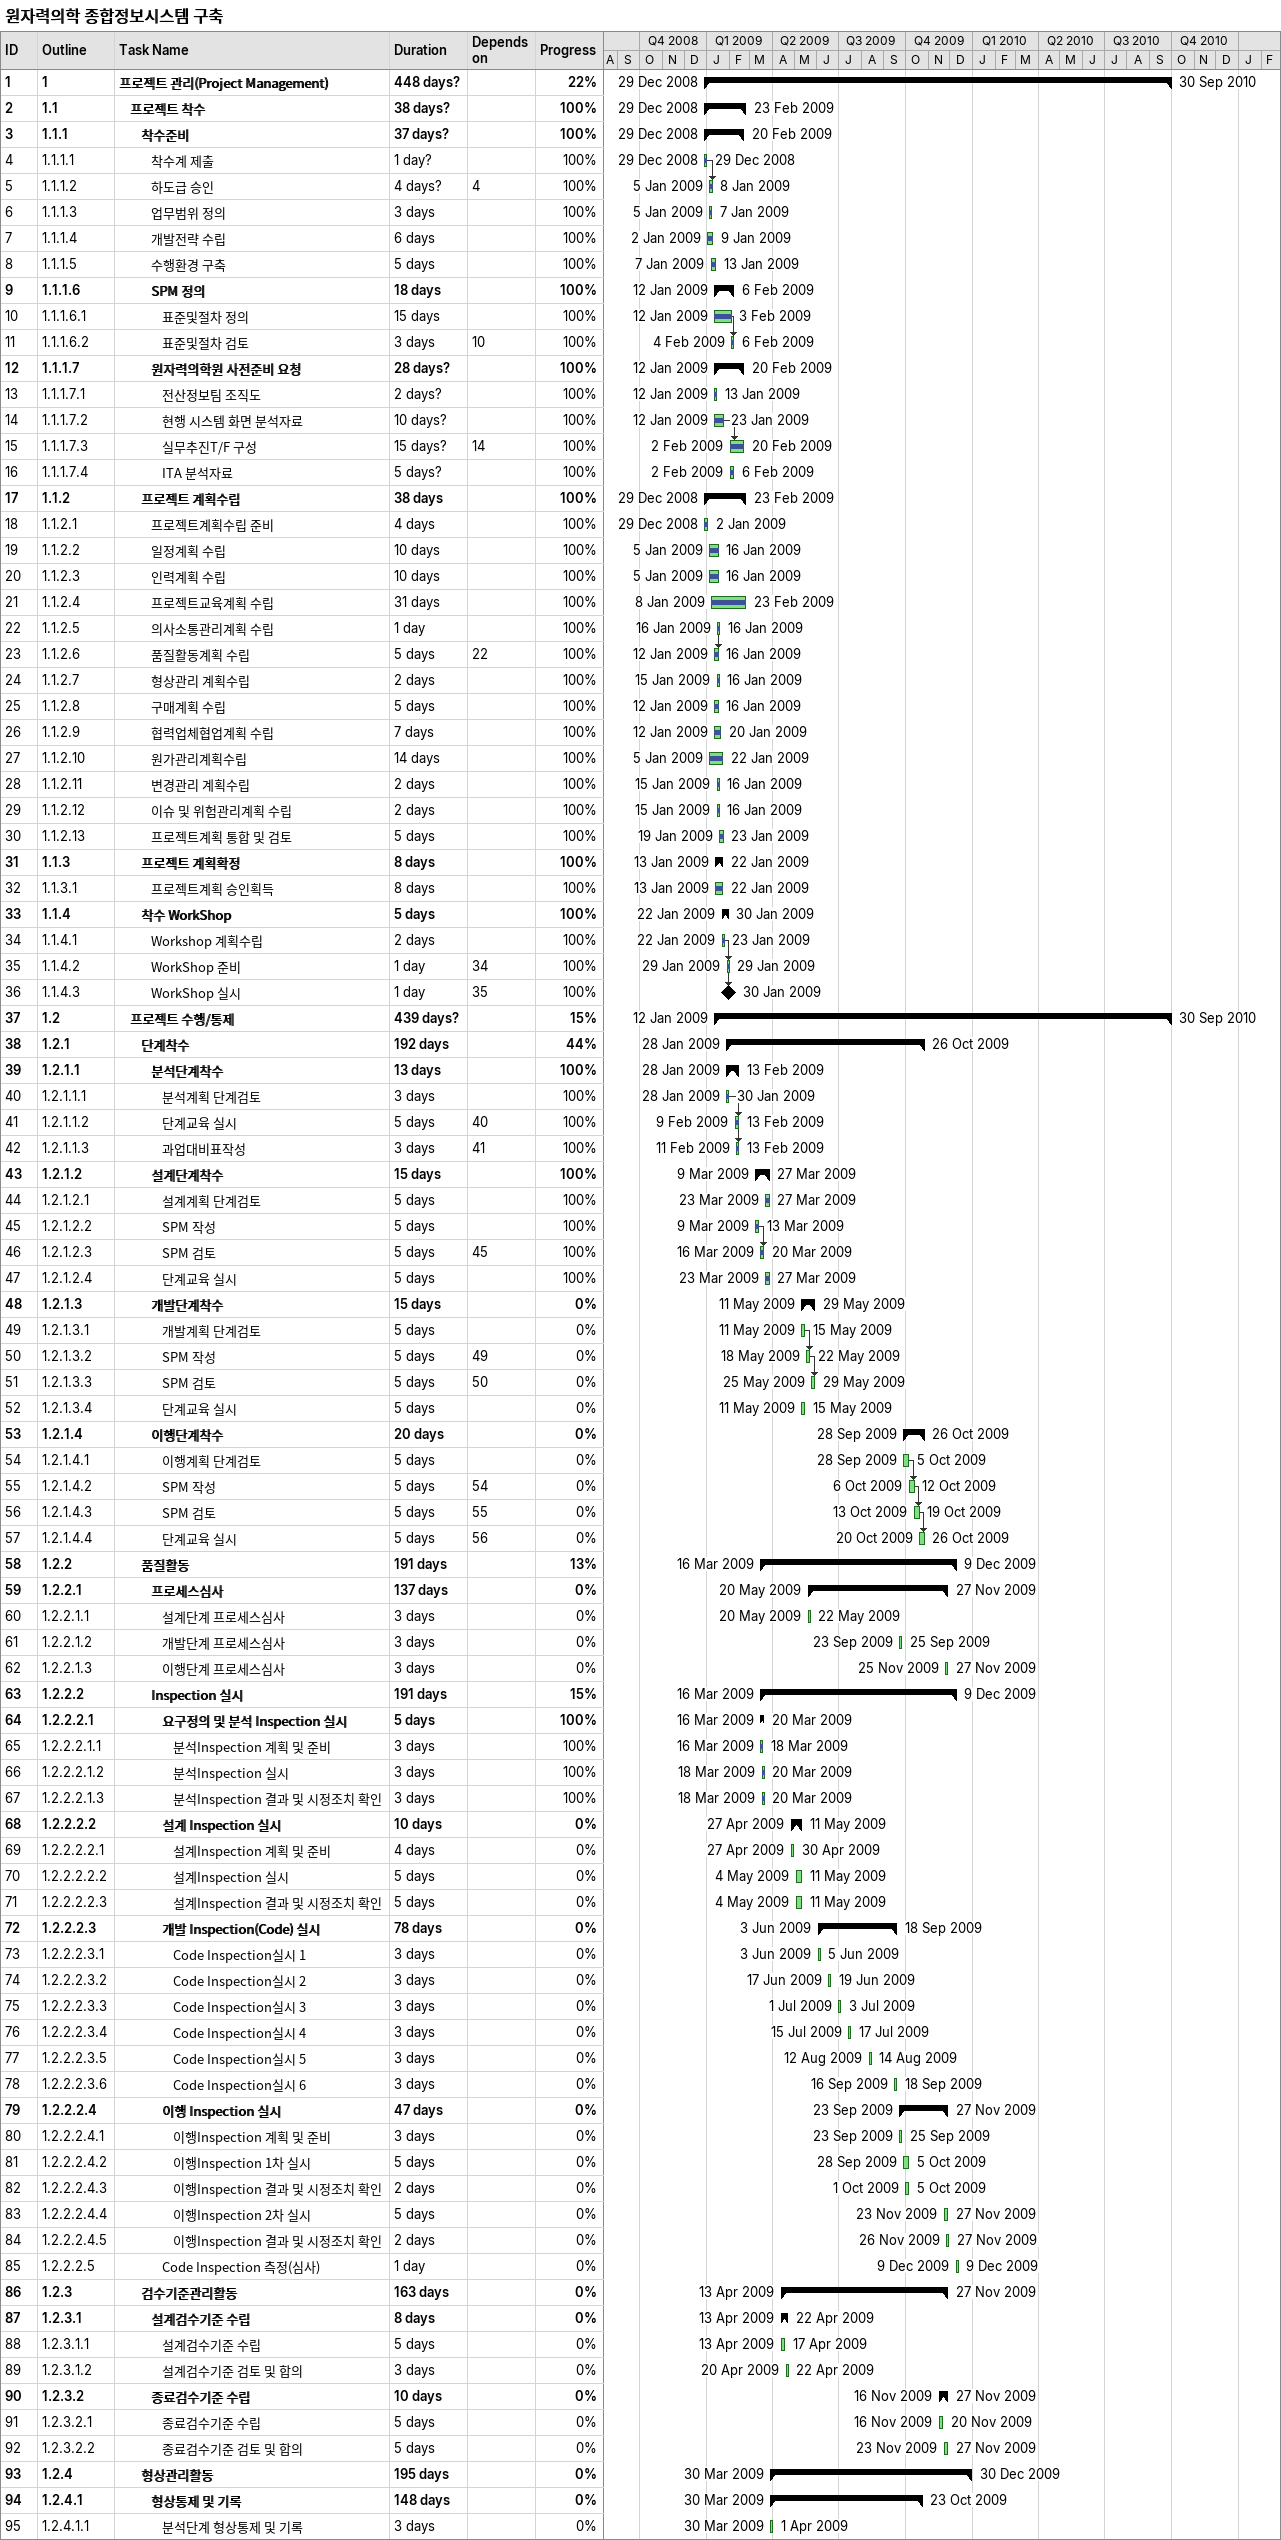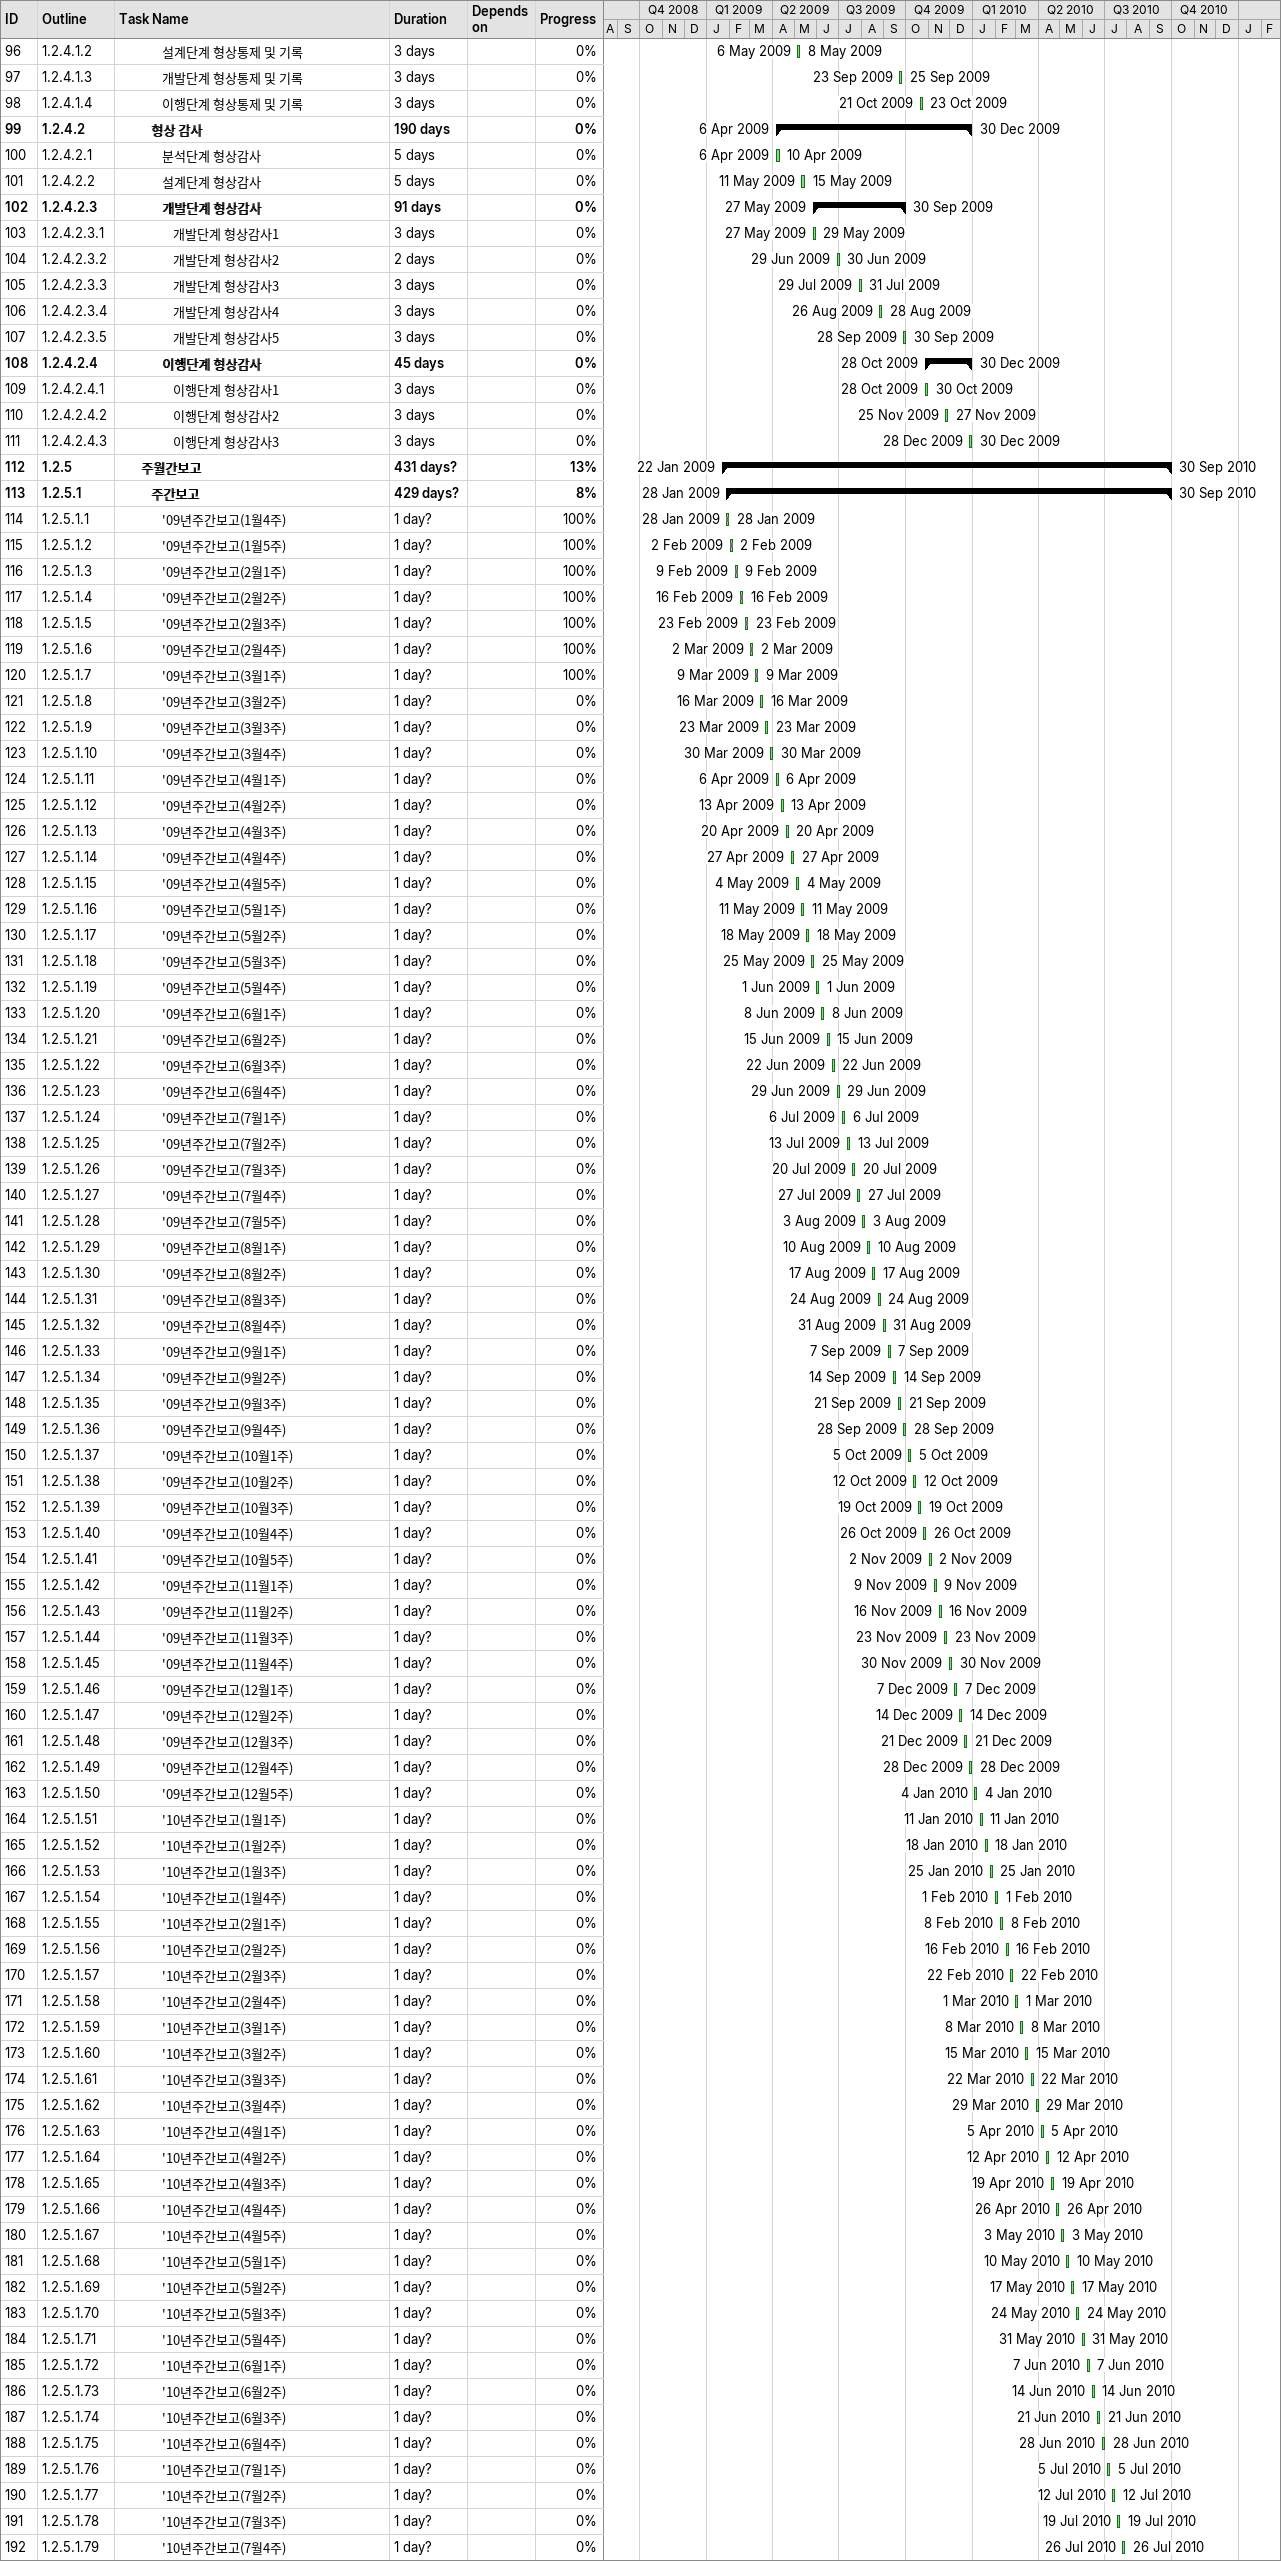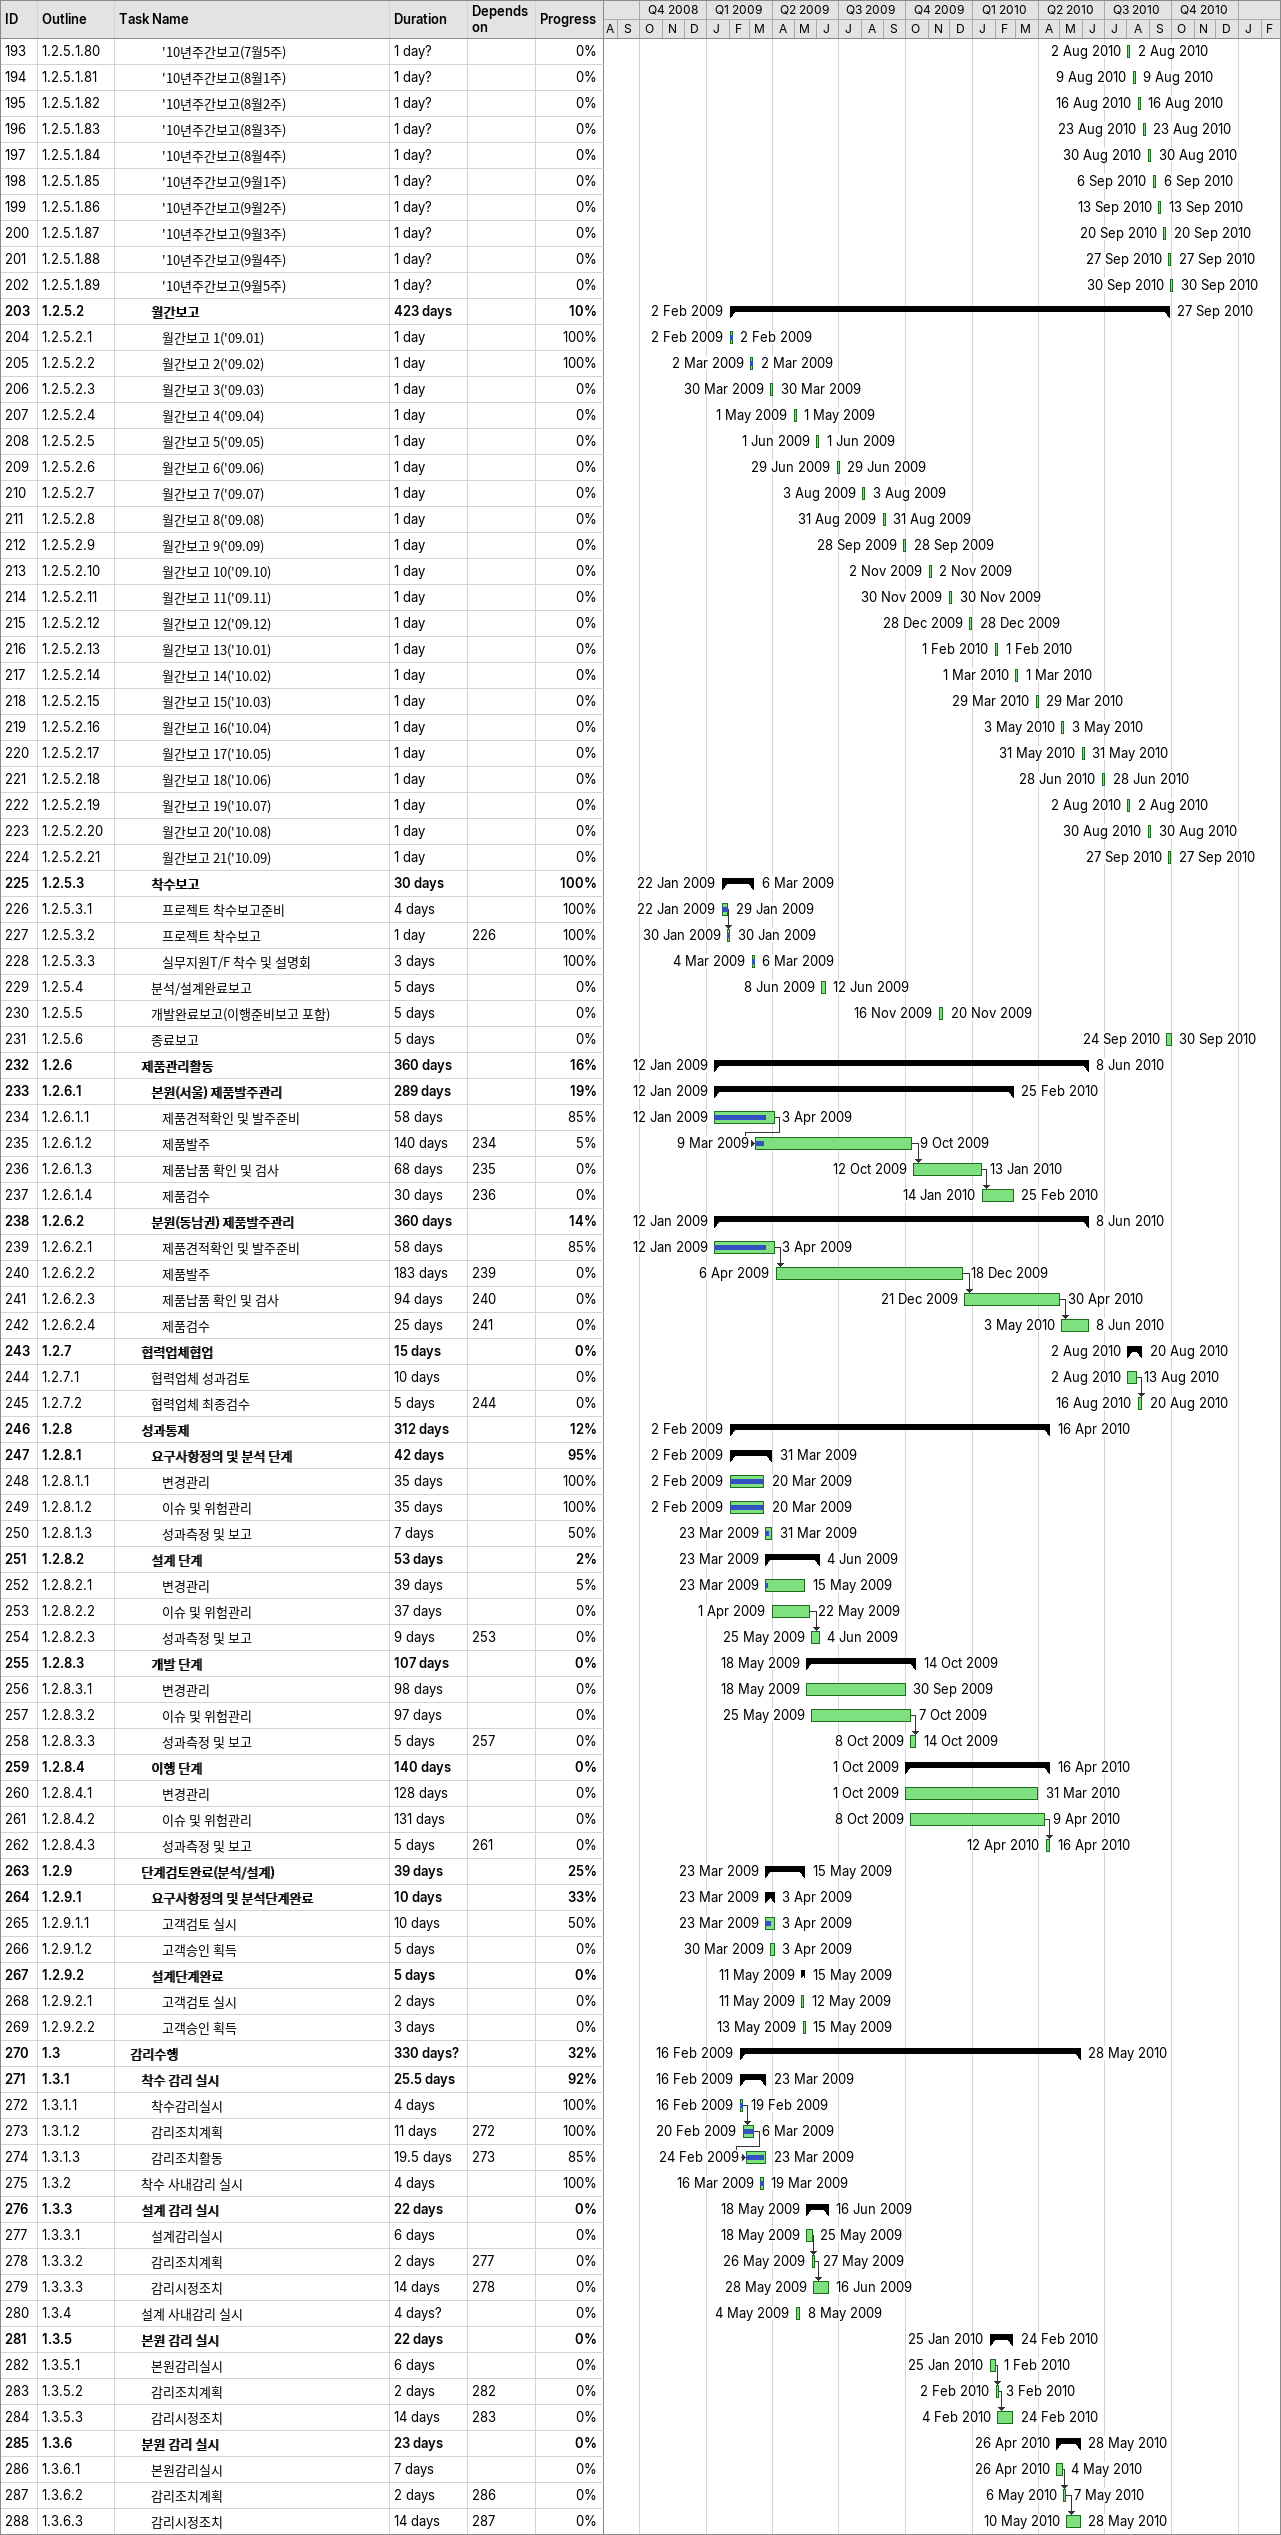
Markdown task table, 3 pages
원자력의학 종합정보시스템 구축

| ID | WBS | Task | Duration | Start | Finish | Predecessors | % complete |
|---|---|---|---|---|---|---|---|
| 1 | 1 | **프로젝트 관리(Project Management)** | 448d? | 2008-12-29 | 2010-09-30 |  | 22 |
| 2 | 1.1 | **프로젝트 착수** | 38d? | 2008-12-29 | 2009-02-23 |  | 100 |
| 3 | 1.1.1 | **착수준비** | 37d? | 2008-12-29 | 2009-02-20 |  | 100 |
| 4 | 1.1.1.1 | 착수계 제출 | 1d? | 2008-12-29 | 2008-12-29 |  | 100 |
| 5 | 1.1.1.2 | 하도급 승인 | 4d? | 2009-01-05 | 2009-01-08 | 4 | 100 |
| 6 | 1.1.1.3 | 업무범위 정의 | 3d | 2009-01-05 | 2009-01-07 |  | 100 |
| 7 | 1.1.1.4 | 개발전략 수립 | 6d | 2009-01-02 | 2009-01-09 |  | 100 |
| 8 | 1.1.1.5 | 수행환경 구축 | 5d | 2009-01-07 | 2009-01-13 |  | 100 |
| 9 | 1.1.1.6 | **SPM 정의** | 18d | 2009-01-12 | 2009-02-06 |  | 100 |
| 10 | 1.1.1.6.1 | 표준및절차 정의 | 15d | 2009-01-12 | 2009-02-03 |  | 100 |
| 11 | 1.1.1.6.2 | 표준및절차 검토 | 3d | 2009-02-04 | 2009-02-06 | 10 | 100 |
| 12 | 1.1.1.7 | **원자력의학원 사전준비 요청** | 28d? | 2009-01-12 | 2009-02-20 |  | 100 |
| 13 | 1.1.1.7.1 | 전산정보팀 조직도 | 2d? | 2009-01-12 | 2009-01-13 |  | 100 |
| 14 | 1.1.1.7.2 | 현행 시스템 화면 분석자료 | 10d? | 2009-01-12 | 2009-01-23 |  | 100 |
| 15 | 1.1.1.7.3 | 실무추진T/F 구성 | 15d? | 2009-02-02 | 2009-02-20 | 14 | 100 |
| 16 | 1.1.1.7.4 | ITA 분석자료 | 5d? | 2009-02-02 | 2009-02-06 |  | 100 |
| 17 | 1.1.2 | **프로젝트 계획수립** | 38d | 2008-12-29 | 2009-02-23 |  | 100 |
| 18 | 1.1.2.1 | 프로젝트계획수립 준비 | 4d | 2008-12-29 | 2009-01-02 |  | 100 |
| 19 | 1.1.2.2 | 일정계획 수립 | 10d | 2009-01-05 | 2009-01-16 |  | 100 |
| 20 | 1.1.2.3 | 인력계획 수립 | 10d | 2009-01-05 | 2009-01-16 |  | 100 |
| 21 | 1.1.2.4 | 프로젝트교육계획 수립 | 31d | 2009-01-08 | 2009-02-23 |  | 100 |
| 22 | 1.1.2.5 | 의사소통관리계획 수립 | 1d | 2009-01-16 | 2009-01-16 |  | 100 |
| 23 | 1.1.2.6 | 품질활동계획 수립 | 5d | 2009-01-12 | 2009-01-16 | 22 | 100 |
| 24 | 1.1.2.7 | 형상관리 계획수립 | 2d | 2009-01-15 | 2009-01-16 |  | 100 |
| 25 | 1.1.2.8 | 구매계획 수립 | 5d | 2009-01-12 | 2009-01-16 |  | 100 |
| 26 | 1.1.2.9 | 협력업체협업계획 수립 | 7d | 2009-01-12 | 2009-01-20 |  | 100 |
| 27 | 1.1.2.10 | 원가관리계획수립 | 14d | 2009-01-05 | 2009-01-22 |  | 100 |
| 28 | 1.1.2.11 | 변경관리 계획수립 | 2d | 2009-01-15 | 2009-01-16 |  | 100 |
| 29 | 1.1.2.12 | 이슈 및 위험관리계획 수립 | 2d | 2009-01-15 | 2009-01-16 |  | 100 |
| 30 | 1.1.2.13 | 프로젝트계획 통합 및 검토 | 5d | 2009-01-19 | 2009-01-23 |  | 100 |
| 31 | 1.1.3 | **프로젝트 계획확정** | 8d | 2009-01-13 | 2009-01-22 |  | 100 |
| 32 | 1.1.3.1 | 프로젝트계획 승인획득 | 8d | 2009-01-13 | 2009-01-22 |  | 100 |
| 33 | 1.1.4 | **착수 WorkShop** | 5d | 2009-01-22 | 2009-01-30 |  | 100 |
| 34 | 1.1.4.1 | Workshop 계획수립 | 2d | 2009-01-22 | 2009-01-23 |  | 100 |
| 35 | 1.1.4.2 | WorkShop 준비 | 1d | 2009-01-29 | 2009-01-29 | 34 | 100 |
| 36 | 1.1.4.3 | WorkShop 실시 | 1d | 2009-01-30 | 2009-01-30 | 35 | 100 |
| 37 | 1.2 | **프로젝트 수행/통제** | 439d? | 2009-01-12 | 2010-09-30 |  | 15 |
| 38 | 1.2.1 | **단계착수** | 192d | 2009-01-28 | 2009-10-26 |  | 44 |
| 39 | 1.2.1.1 | **분석단계착수** | 13d | 2009-01-28 | 2009-02-13 |  | 100 |
| 40 | 1.2.1.1.1 | 분석계획 단계검토 | 3d | 2009-01-28 | 2009-01-30 |  | 100 |
| 41 | 1.2.1.1.2 | 단계교육 실시 | 5d | 2009-02-09 | 2009-02-13 | 40 | 100 |
| 42 | 1.2.1.1.3 | 과업대비표작성 | 3d | 2009-02-11 | 2009-02-13 | 41 | 100 |
| 43 | 1.2.1.2 | **설계단계착수** | 15d | 2009-03-09 | 2009-03-27 |  | 100 |
| 44 | 1.2.1.2.1 | 설계계획 단계검토 | 5d | 2009-03-23 | 2009-03-27 |  | 100 |
| 45 | 1.2.1.2.2 | SPM 작성 | 5d | 2009-03-09 | 2009-03-13 |  | 100 |
| 46 | 1.2.1.2.3 | SPM 검토 | 5d | 2009-03-16 | 2009-03-20 | 45 | 100 |
| 47 | 1.2.1.2.4 | 단계교육 실시 | 5d | 2009-03-23 | 2009-03-27 |  | 100 |
| 48 | 1.2.1.3 | **개발단계착수** | 15d | 2009-05-11 | 2009-05-29 |  | 0 |
| 49 | 1.2.1.3.1 | 개발계획 단계검토 | 5d | 2009-05-11 | 2009-05-15 |  | 0 |
| 50 | 1.2.1.3.2 | SPM 작성 | 5d | 2009-05-18 | 2009-05-22 | 49 | 0 |
| 51 | 1.2.1.3.3 | SPM 검토 | 5d | 2009-05-25 | 2009-05-29 | 50 | 0 |
| 52 | 1.2.1.3.4 | 단계교육 실시 | 5d | 2009-05-11 | 2009-05-15 |  | 0 |
| 53 | 1.2.1.4 | **이행단계착수** | 20d | 2009-09-28 | 2009-10-26 |  | 0 |
| 54 | 1.2.1.4.1 | 이행계획 단계검토 | 5d | 2009-09-28 | 2009-10-05 |  | 0 |
| 55 | 1.2.1.4.2 | SPM 작성 | 5d | 2009-10-06 | 2009-10-12 | 54 | 0 |
| 56 | 1.2.1.4.3 | SPM 검토 | 5d | 2009-10-13 | 2009-10-19 | 55 | 0 |
| 57 | 1.2.1.4.4 | 단계교육 실시 | 5d | 2009-10-20 | 2009-10-26 | 56 | 0 |
| 58 | 1.2.2 | **품질활동** | 191d | 2009-03-16 | 2009-12-09 |  | 13 |
| 59 | 1.2.2.1 | **프로세스심사** | 137d | 2009-05-20 | 2009-11-27 |  | 0 |
| 60 | 1.2.2.1.1 | 설계단계 프로세스심사 | 3d | 2009-05-20 | 2009-05-22 |  | 0 |
| 61 | 1.2.2.1.2 | 개발단계 프로세스심사 | 3d | 2009-09-23 | 2009-09-25 |  | 0 |
| 62 | 1.2.2.1.3 | 이행단계 프로세스심사 | 3d | 2009-11-25 | 2009-11-27 |  | 0 |
| 63 | 1.2.2.2 | **Inspection 실시** | 191d | 2009-03-16 | 2009-12-09 |  | 15 |
| 64 | 1.2.2.2.1 | **요구정의 및 분석 Inspection 실시** | 5d | 2009-03-16 | 2009-03-20 |  | 100 |
| 65 | 1.2.2.2.1.1 | 분석Inspection 계획 및 준비 | 3d | 2009-03-16 | 2009-03-18 |  | 100 |
| 66 | 1.2.2.2.1.2 | 분석Inspection 실시 | 3d | 2009-03-18 | 2009-03-20 |  | 100 |
| 67 | 1.2.2.2.1.3 | 분석Inspection 결과 및 시정조치 확인 | 3d | 2009-03-18 | 2009-03-20 |  | 100 |
| 68 | 1.2.2.2.2 | **설계 Inspection 실시** | 10d | 2009-04-27 | 2009-05-11 |  | 0 |
| 69 | 1.2.2.2.2.1 | 설계Inspection 계획 및 준비 | 4d | 2009-04-27 | 2009-04-30 |  | 0 |
| 70 | 1.2.2.2.2.2 | 설계Inspection 실시 | 5d | 2009-05-04 | 2009-05-11 |  | 0 |
| 71 | 1.2.2.2.2.3 | 설계Inspection 결과 및 시정조치 확인 | 5d | 2009-05-04 | 2009-05-11 |  | 0 |
| 72 | 1.2.2.2.3 | **개발 Inspection(Code) 실시** | 78d | 2009-06-03 | 2009-09-18 |  | 0 |
| 73 | 1.2.2.2.3.1 | Code Inspection실시 1 | 3d | 2009-06-03 | 2009-06-05 |  | 0 |
| 74 | 1.2.2.2.3.2 | Code Inspection실시 2 | 3d | 2009-06-17 | 2009-06-19 |  | 0 |
| 75 | 1.2.2.2.3.3 | Code Inspection실시 3 | 3d | 2009-07-01 | 2009-07-03 |  | 0 |
| 76 | 1.2.2.2.3.4 | Code Inspection실시 4 | 3d | 2009-07-15 | 2009-07-17 |  | 0 |
| 77 | 1.2.2.2.3.5 | Code Inspection실시 5 | 3d | 2009-08-12 | 2009-08-14 |  | 0 |
| 78 | 1.2.2.2.3.6 | Code Inspection실시 6 | 3d | 2009-09-16 | 2009-09-18 |  | 0 |
| 79 | 1.2.2.2.4 | **이행 Inspection 실시** | 47d | 2009-09-23 | 2009-11-27 |  | 0 |
| 80 | 1.2.2.2.4.1 | 이행Inspection 계획 및 준비 | 3d | 2009-09-23 | 2009-09-25 |  | 0 |
| 81 | 1.2.2.2.4.2 | 이행Inspection 1차 실시 | 5d | 2009-09-28 | 2009-10-05 |  | 0 |
| 82 | 1.2.2.2.4.3 | 이행Inspection 결과 및 시정조치 확인 | 2d | 2009-10-01 | 2009-10-05 |  | 0 |
| 83 | 1.2.2.2.4.4 | 이행Inspection 2차 실시 | 5d | 2009-11-23 | 2009-11-27 |  | 0 |
| 84 | 1.2.2.2.4.5 | 이행Inspection 결과 및 시정조치 확인 | 2d | 2009-11-26 | 2009-11-27 |  | 0 |
| 85 | 1.2.2.2.5 | Code Inspection 측정(심사) | 1d | 2009-12-09 | 2009-12-09 |  | 0 |
| 86 | 1.2.3 | **검수기준관리활동** | 163d | 2009-04-13 | 2009-11-27 |  | 0 |
| 87 | 1.2.3.1 | **설계검수기준 수립** | 8d | 2009-04-13 | 2009-04-22 |  | 0 |
| 88 | 1.2.3.1.1 | 설계검수기준 수립 | 5d | 2009-04-13 | 2009-04-17 |  | 0 |
| 89 | 1.2.3.1.2 | 설계검수기준 검토 및 합의 | 3d | 2009-04-20 | 2009-04-22 |  | 0 |
| 90 | 1.2.3.2 | **종료검수기준 수립** | 10d | 2009-11-16 | 2009-11-27 |  | 0 |
| 91 | 1.2.3.2.1 | 종료검수기준 수립 | 5d | 2009-11-16 | 2009-11-20 |  | 0 |
| 92 | 1.2.3.2.2 | 종료검수기준 검토 및 합의 | 5d | 2009-11-23 | 2009-11-27 |  | 0 |
| 93 | 1.2.4 | **형상관리활동** | 195d | 2009-03-30 | 2009-12-30 |  | 0 |
| 94 | 1.2.4.1 | **형상통제 및 기록** | 148d | 2009-03-30 | 2009-10-23 |  | 0 |
| 95 | 1.2.4.1.1 | 분석단계 형상통제 및 기록 | 3d | 2009-03-30 | 2009-04-01 |  | 0 |
| 96 | 1.2.4.1.2 | 설계단계 형상통제 및 기록 | 3d | 2009-05-06 | 2009-05-08 |  | 0 |
| 97 | 1.2.4.1.3 | 개발단계 형상통제 및 기록 | 3d | 2009-09-23 | 2009-09-25 |  | 0 |
| 98 | 1.2.4.1.4 | 이행단계 형상통제 및 기록 | 3d | 2009-10-21 | 2009-10-23 |  | 0 |
| 99 | 1.2.4.2 | **형상 감사** | 190d | 2009-04-06 | 2009-12-30 |  | 0 |
| 100 | 1.2.4.2.1 | 분석단계 형상감사 | 5d | 2009-04-06 | 2009-04-10 |  | 0 |
| 101 | 1.2.4.2.2 | 설계단계 형상감사 | 5d | 2009-05-11 | 2009-05-15 |  | 0 |
| 102 | 1.2.4.2.3 | **개발단계 형상감사** | 91d | 2009-05-27 | 2009-09-30 |  | 0 |
| 103 | 1.2.4.2.3.1 | 개발단계 형상감사1 | 3d | 2009-05-27 | 2009-05-29 |  | 0 |
| 104 | 1.2.4.2.3.2 | 개발단계 형상감사2 | 2d | 2009-06-29 | 2009-06-30 |  | 0 |
| 105 | 1.2.4.2.3.3 | 개발단계 형상감사3 | 3d | 2009-07-29 | 2009-07-31 |  | 0 |
| 106 | 1.2.4.2.3.4 | 개발단계 형상감사4 | 3d | 2009-08-26 | 2009-08-28 |  | 0 |
| 107 | 1.2.4.2.3.5 | 개발단계 형상감사5 | 3d | 2009-09-28 | 2009-09-30 |  | 0 |
| 108 | 1.2.4.2.4 | **이행단계 형상감사** | 45d | 2009-10-28 | 2009-12-30 |  | 0 |
| 109 | 1.2.4.2.4.1 | 이행단계 형상감사1 | 3d | 2009-10-28 | 2009-10-30 |  | 0 |
| 110 | 1.2.4.2.4.2 | 이행단계 형상감사2 | 3d | 2009-11-25 | 2009-11-27 |  | 0 |
| 111 | 1.2.4.2.4.3 | 이행단계 형상감사3 | 3d | 2009-12-28 | 2009-12-30 |  | 0 |
| 112 | 1.2.5 | **주월간보고** | 431d? | 2009-01-22 | 2010-09-30 |  | 13 |
| 113 | 1.2.5.1 | **주간보고** | 429d? | 2009-01-28 | 2010-09-30 |  | 8 |
| 114 | 1.2.5.1.1 | '09년주간보고(1월4주) | 1d? | 2009-01-28 | 2009-01-28 |  | 100 |
| 115 | 1.2.5.1.2 | '09년주간보고(1월5주) | 1d? | 2009-02-02 | 2009-02-02 |  | 100 |
| 116 | 1.2.5.1.3 | '09년주간보고(2월1주) | 1d? | 2009-02-09 | 2009-02-09 |  | 100 |
| 117 | 1.2.5.1.4 | '09년주간보고(2월2주) | 1d? | 2009-02-16 | 2009-02-16 |  | 100 |
| 118 | 1.2.5.1.5 | '09년주간보고(2월3주) | 1d? | 2009-02-23 | 2009-02-23 |  | 100 |
| 119 | 1.2.5.1.6 | '09년주간보고(2월4주) | 1d? | 2009-03-02 | 2009-03-02 |  | 100 |
| 120 | 1.2.5.1.7 | '09년주간보고(3월1주) | 1d? | 2009-03-09 | 2009-03-09 |  | 100 |
| 121 | 1.2.5.1.8 | '09년주간보고(3월2주) | 1d? | 2009-03-16 | 2009-03-16 |  | 0 |
| 122 | 1.2.5.1.9 | '09년주간보고(3월3주) | 1d? | 2009-03-23 | 2009-03-23 |  | 0 |
| 123 | 1.2.5.1.10 | '09년주간보고(3월4주) | 1d? | 2009-03-30 | 2009-03-30 |  | 0 |
| 124 | 1.2.5.1.11 | '09년주간보고(4월1주) | 1d? | 2009-04-06 | 2009-04-06 |  | 0 |
| 125 | 1.2.5.1.12 | '09년주간보고(4월2주) | 1d? | 2009-04-13 | 2009-04-13 |  | 0 |
| 126 | 1.2.5.1.13 | '09년주간보고(4월3주) | 1d? | 2009-04-20 | 2009-04-20 |  | 0 |
| 127 | 1.2.5.1.14 | '09년주간보고(4월4주) | 1d? | 2009-04-27 | 2009-04-27 |  | 0 |
| 128 | 1.2.5.1.15 | '09년주간보고(4월5주) | 1d? | 2009-05-04 | 2009-05-04 |  | 0 |
| 129 | 1.2.5.1.16 | '09년주간보고(5월1주) | 1d? | 2009-05-11 | 2009-05-11 |  | 0 |
| 130 | 1.2.5.1.17 | '09년주간보고(5월2주) | 1d? | 2009-05-18 | 2009-05-18 |  | 0 |
| 131 | 1.2.5.1.18 | '09년주간보고(5월3주) | 1d? | 2009-05-25 | 2009-05-25 |  | 0 |
| 132 | 1.2.5.1.19 | '09년주간보고(5월4주) | 1d? | 2009-06-01 | 2009-06-01 |  | 0 |
| 133 | 1.2.5.1.20 | '09년주간보고(6월1주) | 1d? | 2009-06-08 | 2009-06-08 |  | 0 |
| 134 | 1.2.5.1.21 | '09년주간보고(6월2주) | 1d? | 2009-06-15 | 2009-06-15 |  | 0 |
| 135 | 1.2.5.1.22 | '09년주간보고(6월3주) | 1d? | 2009-06-22 | 2009-06-22 |  | 0 |
| 136 | 1.2.5.1.23 | '09년주간보고(6월4주) | 1d? | 2009-06-29 | 2009-06-29 |  | 0 |
| 137 | 1.2.5.1.24 | '09년주간보고(7월1주) | 1d? | 2009-07-06 | 2009-07-06 |  | 0 |
| 138 | 1.2.5.1.25 | '09년주간보고(7월2주) | 1d? | 2009-07-13 | 2009-07-13 |  | 0 |
| 139 | 1.2.5.1.26 | '09년주간보고(7월3주) | 1d? | 2009-07-20 | 2009-07-20 |  | 0 |
| 140 | 1.2.5.1.27 | '09년주간보고(7월4주) | 1d? | 2009-07-27 | 2009-07-27 |  | 0 |
| 141 | 1.2.5.1.28 | '09년주간보고(7월5주) | 1d? | 2009-08-03 | 2009-08-03 |  | 0 |
| 142 | 1.2.5.1.29 | '09년주간보고(8월1주) | 1d? | 2009-08-10 | 2009-08-10 |  | 0 |
| 143 | 1.2.5.1.30 | '09년주간보고(8월2주) | 1d? | 2009-08-17 | 2009-08-17 |  | 0 |
| 144 | 1.2.5.1.31 | '09년주간보고(8월3주) | 1d? | 2009-08-24 | 2009-08-24 |  | 0 |
| 145 | 1.2.5.1.32 | '09년주간보고(8월4주) | 1d? | 2009-08-31 | 2009-08-31 |  | 0 |
| 146 | 1.2.5.1.33 | '09년주간보고(9월1주) | 1d? | 2009-09-07 | 2009-09-07 |  | 0 |
| 147 | 1.2.5.1.34 | '09년주간보고(9월2주) | 1d? | 2009-09-14 | 2009-09-14 |  | 0 |
| 148 | 1.2.5.1.35 | '09년주간보고(9월3주) | 1d? | 2009-09-21 | 2009-09-21 |  | 0 |
| 149 | 1.2.5.1.36 | '09년주간보고(9월4주) | 1d? | 2009-09-28 | 2009-09-28 |  | 0 |
| 150 | 1.2.5.1.37 | '09년주간보고(10월1주) | 1d? | 2009-10-05 | 2009-10-05 |  | 0 |
| 151 | 1.2.5.1.38 | '09년주간보고(10월2주) | 1d? | 2009-10-12 | 2009-10-12 |  | 0 |
| 152 | 1.2.5.1.39 | '09년주간보고(10월3주) | 1d? | 2009-10-19 | 2009-10-19 |  | 0 |
| 153 | 1.2.5.1.40 | '09년주간보고(10월4주) | 1d? | 2009-10-26 | 2009-10-26 |  | 0 |
| 154 | 1.2.5.1.41 | '09년주간보고(10월5주) | 1d? | 2009-11-02 | 2009-11-02 |  | 0 |
| 155 | 1.2.5.1.42 | '09년주간보고(11월1주) | 1d? | 2009-11-09 | 2009-11-09 |  | 0 |
| 156 | 1.2.5.1.43 | '09년주간보고(11월2주) | 1d? | 2009-11-16 | 2009-11-16 |  | 0 |
| 157 | 1.2.5.1.44 | '09년주간보고(11월3주) | 1d? | 2009-11-23 | 2009-11-23 |  | 0 |
| 158 | 1.2.5.1.45 | '09년주간보고(11월4주) | 1d? | 2009-11-30 | 2009-11-30 |  | 0 |
| 159 | 1.2.5.1.46 | '09년주간보고(12월1주) | 1d? | 2009-12-07 | 2009-12-07 |  | 0 |
| 160 | 1.2.5.1.47 | '09년주간보고(12월2주) | 1d? | 2009-12-14 | 2009-12-14 |  | 0 |
| 161 | 1.2.5.1.48 | '09년주간보고(12월3주) | 1d? | 2009-12-21 | 2009-12-21 |  | 0 |
| 162 | 1.2.5.1.49 | '09년주간보고(12월4주) | 1d? | 2009-12-28 | 2009-12-28 |  | 0 |
| 163 | 1.2.5.1.50 | '09년주간보고(12월5주) | 1d? | 2010-01-04 | 2010-01-04 |  | 0 |
| 164 | 1.2.5.1.51 | '10년주간보고(1월1주) | 1d? | 2010-01-11 | 2010-01-11 |  | 0 |
| 165 | 1.2.5.1.52 | '10년주간보고(1월2주) | 1d? | 2010-01-18 | 2010-01-18 |  | 0 |
| 166 | 1.2.5.1.53 | '10년주간보고(1월3주) | 1d? | 2010-01-25 | 2010-01-25 |  | 0 |
| 167 | 1.2.5.1.54 | '10년주간보고(1월4주) | 1d? | 2010-02-01 | 2010-02-01 |  | 0 |
| 168 | 1.2.5.1.55 | '10년주간보고(2월1주) | 1d? | 2010-02-08 | 2010-02-08 |  | 0 |
| 169 | 1.2.5.1.56 | '10년주간보고(2월2주) | 1d? | 2010-02-16 | 2010-02-16 |  | 0 |
| 170 | 1.2.5.1.57 | '10년주간보고(2월3주) | 1d? | 2010-02-22 | 2010-02-22 |  | 0 |
| 171 | 1.2.5.1.58 | '10년주간보고(2월4주) | 1d? | 2010-03-01 | 2010-03-01 |  | 0 |
| 172 | 1.2.5.1.59 | '10년주간보고(3월1주) | 1d? | 2010-03-08 | 2010-03-08 |  | 0 |
| 173 | 1.2.5.1.60 | '10년주간보고(3월2주) | 1d? | 2010-03-15 | 2010-03-15 |  | 0 |
| 174 | 1.2.5.1.61 | '10년주간보고(3월3주) | 1d? | 2010-03-22 | 2010-03-22 |  | 0 |
| 175 | 1.2.5.1.62 | '10년주간보고(3월4주) | 1d? | 2010-03-29 | 2010-03-29 |  | 0 |
| 176 | 1.2.5.1.63 | '10년주간보고(4월1주) | 1d? | 2010-04-05 | 2010-04-05 |  | 0 |
| 177 | 1.2.5.1.64 | '10년주간보고(4월2주) | 1d? | 2010-04-12 | 2010-04-12 |  | 0 |
| 178 | 1.2.5.1.65 | '10년주간보고(4월3주) | 1d? | 2010-04-19 | 2010-04-19 |  | 0 |
| 179 | 1.2.5.1.66 | '10년주간보고(4월4주) | 1d? | 2010-04-26 | 2010-04-26 |  | 0 |
| 180 | 1.2.5.1.67 | '10년주간보고(4월5주) | 1d? | 2010-05-03 | 2010-05-03 |  | 0 |
| 181 | 1.2.5.1.68 | '10년주간보고(5월1주) | 1d? | 2010-05-10 | 2010-05-10 |  | 0 |
| 182 | 1.2.5.1.69 | '10년주간보고(5월2주) | 1d? | 2010-05-17 | 2010-05-17 |  | 0 |
| 183 | 1.2.5.1.70 | '10년주간보고(5월3주) | 1d? | 2010-05-24 | 2010-05-24 |  | 0 |
| 184 | 1.2.5.1.71 | '10년주간보고(5월4주) | 1d? | 2010-05-31 | 2010-05-31 |  | 0 |
| 185 | 1.2.5.1.72 | '10년주간보고(6월1주) | 1d? | 2010-06-07 | 2010-06-07 |  | 0 |
| 186 | 1.2.5.1.73 | '10년주간보고(6월2주) | 1d? | 2010-06-14 | 2010-06-14 |  | 0 |
| 187 | 1.2.5.1.74 | '10년주간보고(6월3주) | 1d? | 2010-06-21 | 2010-06-21 |  | 0 |
| 188 | 1.2.5.1.75 | '10년주간보고(6월4주) | 1d? | 2010-06-28 | 2010-06-28 |  | 0 |
| 189 | 1.2.5.1.76 | '10년주간보고(7월1주) | 1d? | 2010-07-05 | 2010-07-05 |  | 0 |
| 190 | 1.2.5.1.77 | '10년주간보고(7월2주) | 1d? | 2010-07-12 | 2010-07-12 |  | 0 |
| 191 | 1.2.5.1.78 | '10년주간보고(7월3주) | 1d? | 2010-07-19 | 2010-07-19 |  | 0 |
| 192 | 1.2.5.1.79 | '10년주간보고(7월4주) | 1d? | 2010-07-26 | 2010-07-26 |  | 0 |
| 193 | 1.2.5.1.80 | '10년주간보고(7월5주) | 1d? | 2010-08-02 | 2010-08-02 |  | 0 |
| 194 | 1.2.5.1.81 | '10년주간보고(8월1주) | 1d? | 2010-08-09 | 2010-08-09 |  | 0 |
| 195 | 1.2.5.1.82 | '10년주간보고(8월2주) | 1d? | 2010-08-16 | 2010-08-16 |  | 0 |
| 196 | 1.2.5.1.83 | '10년주간보고(8월3주) | 1d? | 2010-08-23 | 2010-08-23 |  | 0 |
| 197 | 1.2.5.1.84 | '10년주간보고(8월4주) | 1d? | 2010-08-30 | 2010-08-30 |  | 0 |
| 198 | 1.2.5.1.85 | '10년주간보고(9월1주) | 1d? | 2010-09-06 | 2010-09-06 |  | 0 |
| 199 | 1.2.5.1.86 | '10년주간보고(9월2주) | 1d? | 2010-09-13 | 2010-09-13 |  | 0 |
| 200 | 1.2.5.1.87 | '10년주간보고(9월3주) | 1d? | 2010-09-20 | 2010-09-20 |  | 0 |
| 201 | 1.2.5.1.88 | '10년주간보고(9월4주) | 1d? | 2010-09-27 | 2010-09-27 |  | 0 |
| 202 | 1.2.5.1.89 | '10년주간보고(9월5주) | 1d? | 2010-09-30 | 2010-09-30 |  | 0 |
| 203 | 1.2.5.2 | **월간보고** | 423d | 2009-02-02 | 2010-09-27 |  | 10 |
| 204 | 1.2.5.2.1 | 월간보고 1('09.01) | 1d | 2009-02-02 | 2009-02-02 |  | 100 |
| 205 | 1.2.5.2.2 | 월간보고 2('09.02) | 1d | 2009-03-02 | 2009-03-02 |  | 100 |
| 206 | 1.2.5.2.3 | 월간보고 3('09.03) | 1d | 2009-03-30 | 2009-03-30 |  | 0 |
| 207 | 1.2.5.2.4 | 월간보고 4('09.04) | 1d | 2009-05-01 | 2009-05-01 |  | 0 |
| 208 | 1.2.5.2.5 | 월간보고 5('09.05) | 1d | 2009-06-01 | 2009-06-01 |  | 0 |
| 209 | 1.2.5.2.6 | 월간보고 6('09.06) | 1d | 2009-06-29 | 2009-06-29 |  | 0 |
| 210 | 1.2.5.2.7 | 월간보고 7('09.07) | 1d | 2009-08-03 | 2009-08-03 |  | 0 |
| 211 | 1.2.5.2.8 | 월간보고 8('09.08) | 1d | 2009-08-31 | 2009-08-31 |  | 0 |
| 212 | 1.2.5.2.9 | 월간보고 9('09.09) | 1d | 2009-09-28 | 2009-09-28 |  | 0 |
| 213 | 1.2.5.2.10 | 월간보고 10('09.10) | 1d | 2009-11-02 | 2009-11-02 |  | 0 |
| 214 | 1.2.5.2.11 | 월간보고 11('09.11) | 1d | 2009-11-30 | 2009-11-30 |  | 0 |
| 215 | 1.2.5.2.12 | 월간보고 12('09.12) | 1d | 2009-12-28 | 2009-12-28 |  | 0 |
| 216 | 1.2.5.2.13 | 월간보고 13('10.01) | 1d | 2010-02-01 | 2010-02-01 |  | 0 |
| 217 | 1.2.5.2.14 | 월간보고 14('10.02) | 1d | 2010-03-01 | 2010-03-01 |  | 0 |
| 218 | 1.2.5.2.15 | 월간보고 15('10.03) | 1d | 2010-03-29 | 2010-03-29 |  | 0 |
| 219 | 1.2.5.2.16 | 월간보고 16('10.04) | 1d | 2010-05-03 | 2010-05-03 |  | 0 |
| 220 | 1.2.5.2.17 | 월간보고 17('10.05) | 1d | 2010-05-31 | 2010-05-31 |  | 0 |
| 221 | 1.2.5.2.18 | 월간보고 18('10.06) | 1d | 2010-06-28 | 2010-06-28 |  | 0 |
| 222 | 1.2.5.2.19 | 월간보고 19('10.07) | 1d | 2010-08-02 | 2010-08-02 |  | 0 |
| 223 | 1.2.5.2.20 | 월간보고 20('10.08) | 1d | 2010-08-30 | 2010-08-30 |  | 0 |
| 224 | 1.2.5.2.21 | 월간보고 21('10.09) | 1d | 2010-09-27 | 2010-09-27 |  | 0 |
| 225 | 1.2.5.3 | **착수보고** | 30d | 2009-01-22 | 2009-03-06 |  | 100 |
| 226 | 1.2.5.3.1 | 프로젝트 착수보고준비 | 4d | 2009-01-22 | 2009-01-29 |  | 100 |
| 227 | 1.2.5.3.2 | 프로젝트 착수보고 | 1d | 2009-01-30 | 2009-01-30 | 226 | 100 |
| 228 | 1.2.5.3.3 | 실무지원T/F 착수 및 설명회 | 3d | 2009-03-04 | 2009-03-06 |  | 100 |
| 229 | 1.2.5.4 | 분석/설계완료보고 | 5d | 2009-06-08 | 2009-06-12 |  | 0 |
| 230 | 1.2.5.5 | 개발완료보고(이행준비보고 포함) | 5d | 2009-11-16 | 2009-11-20 |  | 0 |
| 231 | 1.2.5.6 | 종료보고 | 5d | 2010-09-24 | 2010-09-30 |  | 0 |
| 232 | 1.2.6 | **제품관리활동** | 360d | 2009-01-12 | 2010-06-08 |  | 16 |
| 233 | 1.2.6.1 | **본원(서울) 제품발주관리** | 289d | 2009-01-12 | 2010-02-25 |  | 19 |
| 234 | 1.2.6.1.1 | 제품견적확인 및 발주준비 | 58d | 2009-01-12 | 2009-04-03 |  | 85 |
| 235 | 1.2.6.1.2 | 제품발주 | 140d | 2009-03-09 | 2009-10-09 | 234 | 5 |
| 236 | 1.2.6.1.3 | 제품납품 확인 및 검사 | 68d | 2009-10-12 | 2010-01-13 | 235 | 0 |
| 237 | 1.2.6.1.4 | 제품검수 | 30d | 2010-01-14 | 2010-02-25 | 236 | 0 |
| 238 | 1.2.6.2 | **분원(동남권) 제품발주관리** | 360d | 2009-01-12 | 2010-06-08 |  | 14 |
| 239 | 1.2.6.2.1 | 제품견적확인 및 발주준비 | 58d | 2009-01-12 | 2009-04-03 |  | 85 |
| 240 | 1.2.6.2.2 | 제품발주 | 183d | 2009-04-06 | 2009-12-18 | 239 | 0 |
| 241 | 1.2.6.2.3 | 제품납품 확인 및 검사 | 94d | 2009-12-21 | 2010-04-30 | 240 | 0 |
| 242 | 1.2.6.2.4 | 제품검수 | 25d | 2010-05-03 | 2010-06-08 | 241 | 0 |
| 243 | 1.2.7 | **협력업체협업** | 15d | 2010-08-02 | 2010-08-20 |  | 0 |
| 244 | 1.2.7.1 | 협력업체 성과검토 | 10d | 2010-08-02 | 2010-08-13 |  | 0 |
| 245 | 1.2.7.2 | 협력업체 최종검수 | 5d | 2010-08-16 | 2010-08-20 | 244 | 0 |
| 246 | 1.2.8 | **성과통제** | 312d | 2009-02-02 | 2010-04-16 |  | 12 |
| 247 | 1.2.8.1 | **요구사항정의 및 분석 단계** | 42d | 2009-02-02 | 2009-03-31 |  | 95 |
| 248 | 1.2.8.1.1 | 변경관리 | 35d | 2009-02-02 | 2009-03-20 |  | 100 |
| 249 | 1.2.8.1.2 | 이슈 및 위험관리 | 35d | 2009-02-02 | 2009-03-20 |  | 100 |
| 250 | 1.2.8.1.3 | 성과측정 및 보고 | 7d | 2009-03-23 | 2009-03-31 |  | 50 |
| 251 | 1.2.8.2 | **설계 단계** | 53d | 2009-03-23 | 2009-06-04 |  | 2 |
| 252 | 1.2.8.2.1 | 변경관리 | 39d | 2009-03-23 | 2009-05-15 |  | 5 |
| 253 | 1.2.8.2.2 | 이슈 및 위험관리 | 37d | 2009-04-01 | 2009-05-22 |  | 0 |
| 254 | 1.2.8.2.3 | 성과측정 및 보고 | 9d | 2009-05-25 | 2009-06-04 | 253 | 0 |
| 255 | 1.2.8.3 | **개발 단계** | 107d | 2009-05-18 | 2009-10-14 |  | 0 |
| 256 | 1.2.8.3.1 | 변경관리 | 98d | 2009-05-18 | 2009-09-30 |  | 0 |
| 257 | 1.2.8.3.2 | 이슈 및 위험관리 | 97d | 2009-05-25 | 2009-10-07 |  | 0 |
| 258 | 1.2.8.3.3 | 성과측정 및 보고 | 5d | 2009-10-08 | 2009-10-14 | 257 | 0 |
| 259 | 1.2.8.4 | **이행 단계** | 140d | 2009-10-01 | 2010-04-16 |  | 0 |
| 260 | 1.2.8.4.1 | 변경관리 | 128d | 2009-10-01 | 2010-03-31 |  | 0 |
| 261 | 1.2.8.4.2 | 이슈 및 위험관리 | 131d | 2009-10-08 | 2010-04-09 |  | 0 |
| 262 | 1.2.8.4.3 | 성과측정 및 보고 | 5d | 2010-04-12 | 2010-04-16 | 261 | 0 |
| 263 | 1.2.9 | **단계검토완료(분석/설계)** | 39d | 2009-03-23 | 2009-05-15 |  | 25 |
| 264 | 1.2.9.1 | **요구사항정의 및 분석단계완료** | 10d | 2009-03-23 | 2009-04-03 |  | 33 |
| 265 | 1.2.9.1.1 | 고객검토 실시 | 10d | 2009-03-23 | 2009-04-03 |  | 50 |
| 266 | 1.2.9.1.2 | 고객승인 획득 | 5d | 2009-03-30 | 2009-04-03 |  | 0 |
| 267 | 1.2.9.2 | **설계단계완료** | 5d | 2009-05-11 | 2009-05-15 |  | 0 |
| 268 | 1.2.9.2.1 | 고객검토 실시 | 2d | 2009-05-11 | 2009-05-12 |  | 0 |
| 269 | 1.2.9.2.2 | 고객승인 획득 | 3d | 2009-05-13 | 2009-05-15 |  | 0 |
| 270 | 1.3 | **감리수행** | 330d? | 2009-02-16 | 2010-05-28 |  | 32 |
| 271 | 1.3.1 | **착수 감리 실시** | 25.5d | 2009-02-16 | 2009-03-23 |  | 92 |
| 272 | 1.3.1.1 | 착수감리실시 | 4d | 2009-02-16 | 2009-02-19 |  | 100 |
| 273 | 1.3.1.2 | 감리조치계획 | 11d | 2009-02-20 | 2009-03-06 | 272 | 100 |
| 274 | 1.3.1.3 | 감리조치활동 | 19.5d | 2009-02-24 | 2009-03-23 | 273 | 85 |
| 275 | 1.3.2 | 착수 사내감리 실시 | 4d | 2009-03-16 | 2009-03-19 |  | 100 |
| 276 | 1.3.3 | **설계 감리 실시** | 22d | 2009-05-18 | 2009-06-16 |  | 0 |
| 277 | 1.3.3.1 | 설계감리실시 | 6d | 2009-05-18 | 2009-05-25 |  | 0 |
| 278 | 1.3.3.2 | 감리조치계획 | 2d | 2009-05-26 | 2009-05-27 | 277 | 0 |
| 279 | 1.3.3.3 | 감리시정조치 | 14d | 2009-05-28 | 2009-06-16 | 278 | 0 |
| 280 | 1.3.4 | 설계 사내감리 실시 | 4d? | 2009-05-04 | 2009-05-08 |  | 0 |
| 281 | 1.3.5 | **본원 감리 실시** | 22d | 2010-01-25 | 2010-02-24 |  | 0 |
| 282 | 1.3.5.1 | 본원감리실시 | 6d | 2010-01-25 | 2010-02-01 |  | 0 |
| 283 | 1.3.5.2 | 감리조치계획 | 2d | 2010-02-02 | 2010-02-03 | 282 | 0 |
| 284 | 1.3.5.3 | 감리시정조치 | 14d | 2010-02-04 | 2010-02-24 | 283 | 0 |
| 285 | 1.3.6 | **분원 감리 실시** | 23d | 2010-04-26 | 2010-05-28 |  | 0 |
| 286 | 1.3.6.1 | 본원감리실시 | 7d | 2010-04-26 | 2010-05-04 |  | 0 |
| 287 | 1.3.6.2 | 감리조치계획 | 2d | 2010-05-06 | 2010-05-07 | 286 | 0 |
| 288 | 1.3.6.3 | 감리시정조치 | 14d | 2010-05-10 | 2010-05-28 | 287 | 0 |
